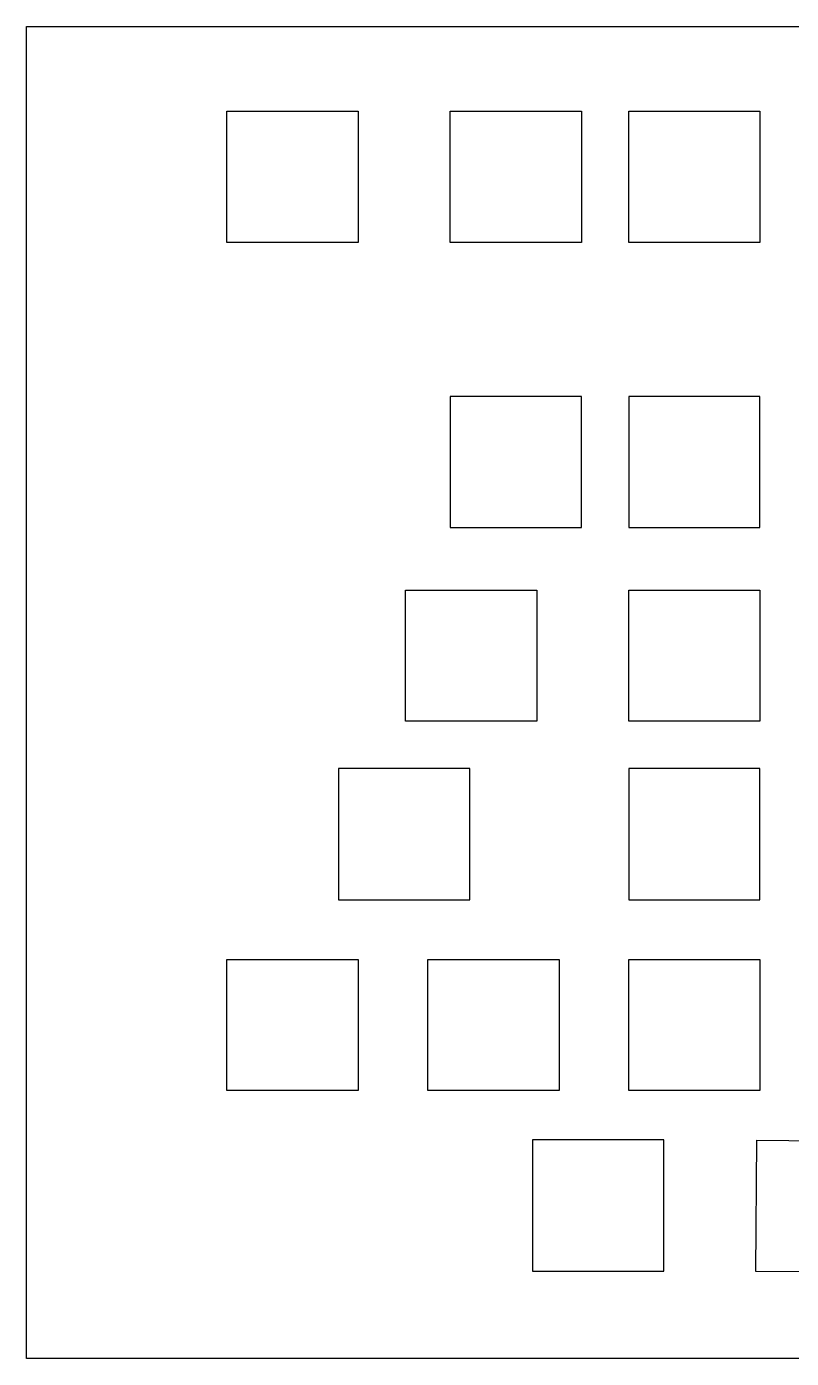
# Model space of a CAD drawing. Header units: millimetres. Extents: x -81 to 102, y -26 to 116.
# Drawn here: x -80.8 to 0.8, y -26 to 116 of the extents above; entities that cross this region are included whole.
import ezdxf

# ---------------------------------------------------------------- set-up
doc = ezdxf.new("R2010")
doc.units = ezdxf.units.MM
doc.layers.add('Body001', color=7, linetype='CONTINUOUS')

msp = doc.modelspace()

# ---------------------------------------------------------------- linework, layer by layer
at = {"layer": 'Body001'}
for p, q in [((-80.7593, 116.038), (-80.7593, 116.038, 1.5)), ((-80.7593, 116.038), (101.703, 116.038)), ((-80.7593, 116.038, 1.5), (101.703, 116.038, 1.5)), ((-80.7593, 116.038), (-80.7593, 116.038, 1.5)), ((-80.7593, -26.043), (-80.7593, 116.038)), ((-80.7593, -26.043, 1.5), (-80.7593, 116.038, 1.5)), ((-80.7593, 116.038), (101.703, 116.038)), ((-80.7593, -26.043), (-80.7593, 116.038)), ((-80.7593, 116.038, 1.5), (101.703, 116.038, 1.5)), ((-80.7593, -26.043, 1.5), (-80.7593, 116.038, 1.5)), ((-59.3875, 107.017), (-45.3875, 107.017)), ((-59.3875, 93.0168), (-59.3875, 107.017)), ((-59.3875, 107.017, 1.5), (-45.3875, 107.017, 1.5)), ((-59.3875, 93.0168, 1.5), (-59.3875, 107.017, 1.5)), ((-59.3875, 107.017, 1.5), (-45.3875, 107.017, 1.5)), ((-59.3875, 107.017), (-45.3875, 107.017)), ((-59.3875, 107.017, 1.5), (-59.3875, 107.017)), ((-59.3875, 93.0168, 1.5), (-59.3875, 107.017, 1.5)), ((-59.3875, 107.017, 1.5), (-59.3875, 107.017)), ((-59.3875, 93.0168), (-59.3875, 107.017)), ((-45.3875, 107.017), (-45.3875, 93.0168)), ((-45.3875, 107.017, 1.5), (-45.3875, 93.0168, 1.5)), ((-45.3875, 107.017, 1.5), (-45.3875, 93.0168, 1.5)), ((-45.3875, 107.017), (-45.3875, 93.0168)), ((-45.3875, 107.017, 1.5), (-45.3875, 107.017)), ((-45.3875, 107.017, 1.5), (-45.3875, 107.017)), ((-35.575, 107.017), (-21.575, 107.017)), ((-35.575, 93.0168), (-35.575, 107.017)), ((-35.575, 107.017, 1.5), (-21.575, 107.017, 1.5)), ((-35.575, 93.0168, 1.5), (-35.575, 107.017, 1.5)), ((-35.575, 107.017, 1.5), (-21.575, 107.017, 1.5)), ((-35.575, 107.017), (-21.575, 107.017)), ((-35.575, 107.017, 1.5), (-35.575, 107.017)), ((-35.575, 93.0168, 1.5), (-35.575, 107.017, 1.5)), ((-35.575, 107.017, 1.5), (-35.575, 107.017)), ((-35.575, 93.0168), (-35.575, 107.017)), ((-21.575, 107.017), (-21.575, 93.0168)), ((-21.575, 107.017, 1.5), (-21.575, 93.0168, 1.5)), ((-21.575, 107.017, 1.5), (-21.575, 93.0168, 1.5)), ((-21.575, 107.017), (-21.575, 93.0168)), ((-21.575, 107.017, 1.5), (-21.575, 107.017)), ((-21.575, 107.017, 1.5), (-21.575, 107.017)), ((-16.525, 107.017), (-2.525, 107.017)), ((-16.525, 93.0168), (-16.525, 107.017)), ((-16.525, 107.017, 1.5), (-2.525, 107.017, 1.5)), ((-16.525, 93.0168, 1.5), (-16.525, 107.017, 1.5)), ((-16.525, 107.017, 1.5), (-2.525, 107.017, 1.5)), ((-16.525, 107.017), (-2.525, 107.017)), ((-16.525, 107.017, 1.5), (-16.525, 107.017)), ((-16.525, 93.0168, 1.5), (-16.525, 107.017, 1.5)), ((-16.525, 107.017, 1.5), (-16.525, 107.017)), ((-16.525, 93.0168), (-16.525, 107.017)), ((-2.525, 107.017), (-2.525, 93.0168)), ((-2.525, 107.017, 1.5), (-2.525, 93.0168, 1.5)), ((-2.525, 107.017, 1.5), (-2.525, 93.0168, 1.5)), ((-2.525, 107.017), (-2.525, 93.0168)), ((-2.525, 107.017, 1.5), (-2.525, 107.017)), ((-2.525, 107.017, 1.5), (-2.525, 107.017)), ((-45.3875, 93.0168), (-59.3875, 93.0168)), ((-45.3875, 93.0168, 1.5), (-59.3875, 93.0168, 1.5)), ((-45.3875, 93.0168, 1.5), (-59.3875, 93.0168, 1.5)), ((-59.3875, 93.0168, 1.5), (-59.3875, 93.0168)), ((-45.3875, 93.0168), (-59.3875, 93.0168)), ((-59.3875, 93.0168, 1.5), (-59.3875, 93.0168)), ((-45.3875, 93.0168, 1.5), (-45.3875, 93.0168)), ((-45.3875, 93.0168, 1.5), (-45.3875, 93.0168)), ((-21.575, 93.0168), (-35.575, 93.0168)), ((-21.575, 93.0168, 1.5), (-35.575, 93.0168, 1.5)), ((-21.575, 93.0168, 1.5), (-35.575, 93.0168, 1.5)), ((-35.575, 93.0168, 1.5), (-35.575, 93.0168)), ((-21.575, 93.0168), (-35.575, 93.0168)), ((-35.575, 93.0168, 1.5), (-35.575, 93.0168)), ((-21.575, 93.0168, 1.5), (-21.575, 93.0168)), ((-21.575, 93.0168, 1.5), (-21.575, 93.0168)), ((-2.525, 93.0168), (-16.525, 93.0168)), ((-2.525, 93.0168, 1.5), (-16.525, 93.0168, 1.5)), ((-2.525, 93.0168, 1.5), (-16.525, 93.0168, 1.5)), ((-16.525, 93.0168, 1.5), (-16.525, 93.0168)), ((-2.525, 93.0168), (-16.525, 93.0168)), ((-16.525, 93.0168, 1.5), (-16.525, 93.0168)), ((-2.525, 93.0168, 1.5), (-2.525, 93.0168)), ((-2.525, 93.0168, 1.5), (-2.525, 93.0168)), ((-21.575, 76.5938), (-35.575, 76.5938)), ((-35.575, 76.5938), (-35.575, 62.5938)), ((-21.575, 76.5938, 1.5), (-35.575, 76.5938, 1.5)), ((-35.575, 76.5938, 1.5), (-35.575, 62.5938, 1.5)), ((-35.575, 76.5938), (-35.575, 76.5938, 1.5)), ((-21.575, 76.5938), (-35.575, 76.5938)), ((-21.575, 76.5938, 1.5), (-35.575, 76.5938, 1.5)), ((-35.575, 76.5938), (-35.575, 76.5938, 1.5)), ((-35.575, 76.5938), (-35.575, 62.5938)), ((-35.575, 76.5938, 1.5), (-35.575, 62.5938, 1.5)), ((-21.575, 62.5938), (-21.575, 76.5938)), ((-21.575, 62.5938, 1.5), (-21.575, 76.5938, 1.5)), ((-21.575, 76.5938), (-21.575, 76.5938, 1.5)), ((-21.575, 62.5938), (-21.575, 76.5938)), ((-21.575, 62.5938, 1.5), (-21.575, 76.5938, 1.5)), ((-21.575, 76.5938), (-21.575, 76.5938, 1.5)), ((-2.525, 76.5938), (-16.525, 76.5938)), ((-16.525, 76.5938), (-16.525, 62.5938)), ((-2.525, 76.5938, 1.5), (-16.525, 76.5938, 1.5)), ((-16.525, 76.5938, 1.5), (-16.525, 62.5938, 1.5)), ((-16.525, 76.5938), (-16.525, 76.5938, 1.5)), ((-2.525, 76.5938), (-16.525, 76.5938)), ((-2.525, 76.5938, 1.5), (-16.525, 76.5938, 1.5)), ((-16.525, 76.5938), (-16.525, 76.5938, 1.5)), ((-16.525, 76.5938), (-16.525, 62.5938)), ((-16.525, 76.5938, 1.5), (-16.525, 62.5938, 1.5)), ((-2.525, 62.5938), (-2.525, 76.5938)), ((-2.525, 62.5938, 1.5), (-2.525, 76.5938, 1.5)), ((-2.525, 76.5938), (-2.525, 76.5938, 1.5)), ((-2.525, 62.5938), (-2.525, 76.5938)), ((-2.525, 62.5938, 1.5), (-2.525, 76.5938, 1.5)), ((-2.525, 76.5938), (-2.525, 76.5938, 1.5)), ((-35.575, 62.5938), (-21.575, 62.5938)), ((-35.575, 62.5938, 1.5), (-21.575, 62.5938, 1.5)), ((-35.575, 62.5938), (-35.575, 62.5938, 1.5)), ((-35.575, 62.5938), (-21.575, 62.5938)), ((-35.575, 62.5938, 1.5), (-21.575, 62.5938, 1.5)), ((-35.575, 62.5938), (-35.575, 62.5938, 1.5)), ((-21.575, 62.5938), (-21.575, 62.5938, 1.5)), ((-21.575, 62.5938), (-21.575, 62.5938, 1.5)), ((-16.525, 62.5938), (-2.525, 62.5938)), ((-16.525, 62.5938, 1.5), (-2.525, 62.5938, 1.5)), ((-16.525, 62.5938), (-16.525, 62.5938, 1.5)), ((-16.525, 62.5938), (-2.525, 62.5938)), ((-16.525, 62.5938, 1.5), (-2.525, 62.5938, 1.5)), ((-16.525, 62.5938), (-16.525, 62.5938, 1.5)), ((-2.525, 62.5938), (-2.525, 62.5938, 1.5)), ((-2.525, 62.5938), (-2.525, 62.5938, 1.5)), ((-40.3375, 41.9326), (-40.3375, 55.9326)), ((-40.3375, 55.9326), (-26.3375, 55.9326)), ((-40.3375, 41.9326, 1.5), (-40.3375, 55.9326, 1.5)), ((-40.3375, 55.9326, 1.5), (-26.3375, 55.9326, 1.5)), ((-40.3375, 55.9326), (-40.3375, 55.9326, 1.5)), ((-40.3375, 41.9326), (-40.3375, 55.9326)), ((-40.3375, 41.9326, 1.5), (-40.3375, 55.9326, 1.5)), ((-40.3375, 55.9326), (-40.3375, 55.9326, 1.5)), ((-40.3375, 55.9326), (-26.3375, 55.9326)), ((-40.3375, 55.9326, 1.5), (-26.3375, 55.9326, 1.5)), ((-26.3375, 55.9326), (-26.3375, 41.9326)), ((-26.3375, 55.9326, 1.5), (-26.3375, 41.9326, 1.5)), ((-26.3375, 55.9326), (-26.3375, 55.9326, 1.5)), ((-26.3375, 55.9326), (-26.3375, 55.9326, 1.5)), ((-26.3375, 55.9326), (-26.3375, 41.9326)), ((-26.3375, 55.9326, 1.5), (-26.3375, 41.9326, 1.5)), ((-16.525, 41.9326), (-16.525, 55.9326)), ((-16.525, 55.9326), (-2.525, 55.9326)), ((-16.525, 41.9326, 1.5), (-16.525, 55.9326, 1.5)), ((-16.525, 55.9326, 1.5), (-2.525, 55.9326, 1.5)), ((-16.525, 55.9326), (-16.525, 55.9326, 1.5)), ((-16.525, 41.9326), (-16.525, 55.9326)), ((-16.525, 41.9326, 1.5), (-16.525, 55.9326, 1.5)), ((-16.525, 55.9326), (-16.525, 55.9326, 1.5)), ((-16.525, 55.9326), (-2.525, 55.9326)), ((-16.525, 55.9326, 1.5), (-2.525, 55.9326, 1.5)), ((-2.525, 55.9326), (-2.525, 41.9326)), ((-2.525, 55.9326, 1.5), (-2.525, 41.9326, 1.5)), ((-2.525, 55.9326), (-2.525, 55.9326, 1.5)), ((-2.525, 55.9326), (-2.525, 55.9326, 1.5)), ((-2.525, 55.9326), (-2.525, 41.9326)), ((-2.525, 55.9326, 1.5), (-2.525, 41.9326, 1.5)), ((-26.3375, 41.9326), (-40.3375, 41.9326)), ((-26.3375, 41.9326, 1.5), (-40.3375, 41.9326, 1.5)), ((-40.3375, 41.9326), (-40.3375, 41.9326, 1.5)), ((-40.3375, 41.9326), (-40.3375, 41.9326, 1.5)), ((-26.3375, 41.9326), (-40.3375, 41.9326)), ((-26.3375, 41.9326, 1.5), (-40.3375, 41.9326, 1.5)), ((-26.3375, 41.9326), (-26.3375, 41.9326, 1.5)), ((-26.3375, 41.9326), (-26.3375, 41.9326, 1.5)), ((-2.525, 41.9326), (-16.525, 41.9326)), ((-2.525, 41.9326, 1.5), (-16.525, 41.9326, 1.5)), ((-16.525, 41.9326), (-16.525, 41.9326, 1.5)), ((-16.525, 41.9326), (-16.525, 41.9326, 1.5)), ((-2.525, 41.9326), (-16.525, 41.9326)), ((-2.525, 41.9326, 1.5), (-16.525, 41.9326, 1.5)), ((-2.525, 41.9326), (-2.525, 41.9326, 1.5)), ((-2.525, 41.9326), (-2.525, 41.9326, 1.5)), ((-33.4812, 36.8826), (-47.4812, 36.8826)), ((-47.4812, 36.8826), (-47.4812, 22.8826)), ((-33.4812, 36.8826, 1.5), (-47.4812, 36.8826, 1.5)), ((-47.4812, 36.8826, 1.5), (-47.4812, 22.8826, 1.5)), ((-47.4812, 36.8826), (-47.4812, 36.8826, 1.5)), ((-33.4812, 36.8826), (-47.4812, 36.8826)), ((-33.4812, 36.8826, 1.5), (-47.4812, 36.8826, 1.5)), ((-47.4812, 36.8826), (-47.4812, 36.8826, 1.5)), ((-47.4812, 36.8826), (-47.4812, 22.8826)), ((-47.4812, 36.8826, 1.5), (-47.4812, 22.8826, 1.5)), ((-33.4812, 22.8826), (-33.4812, 36.8826)), ((-33.4812, 22.8826, 1.5), (-33.4812, 36.8826, 1.5)), ((-33.4812, 36.8826), (-33.4812, 36.8826, 1.5)), ((-33.4812, 22.8826), (-33.4812, 36.8826)), ((-33.4812, 22.8826, 1.5), (-33.4812, 36.8826, 1.5)), ((-33.4812, 36.8826), (-33.4812, 36.8826, 1.5)), ((-2.525, 36.8826), (-16.525, 36.8826)), ((-16.525, 36.8826), (-16.525, 22.8826)), ((-2.525, 36.8826, 1.5), (-16.525, 36.8826, 1.5)), ((-16.525, 36.8826, 1.5), (-16.525, 22.8826, 1.5)), ((-16.525, 36.8826), (-16.525, 36.8826, 1.5)), ((-2.525, 36.8826), (-16.525, 36.8826)), ((-2.525, 36.8826, 1.5), (-16.525, 36.8826, 1.5)), ((-16.525, 36.8826), (-16.525, 36.8826, 1.5)), ((-16.525, 36.8826), (-16.525, 22.8826)), ((-16.525, 36.8826, 1.5), (-16.525, 22.8826, 1.5)), ((-2.525, 22.8826), (-2.525, 36.8826)), ((-2.525, 22.8826, 1.5), (-2.525, 36.8826, 1.5)), ((-2.525, 36.8826), (-2.525, 36.8826, 1.5)), ((-2.525, 22.8826), (-2.525, 36.8826)), ((-2.525, 22.8826, 1.5), (-2.525, 36.8826, 1.5)), ((-2.525, 36.8826), (-2.525, 36.8826, 1.5)), ((-47.4812, 22.8826), (-33.4812, 22.8826)), ((-47.4812, 22.8826, 1.5), (-33.4812, 22.8826, 1.5)), ((-47.4812, 22.8826), (-47.4812, 22.8826, 1.5)), ((-47.4812, 22.8826), (-33.4812, 22.8826)), ((-47.4812, 22.8826, 1.5), (-33.4812, 22.8826, 1.5)), ((-47.4812, 22.8826), (-47.4812, 22.8826, 1.5)), ((-33.4812, 22.8826), (-33.4812, 22.8826, 1.5)), ((-33.4812, 22.8826), (-33.4812, 22.8826, 1.5)), ((-16.525, 22.8826), (-2.525, 22.8826)), ((-16.525, 22.8826, 1.5), (-2.525, 22.8826, 1.5)), ((-16.525, 22.8826), (-16.525, 22.8826, 1.5)), ((-16.525, 22.8826), (-2.525, 22.8826)), ((-16.525, 22.8826, 1.5), (-2.525, 22.8826, 1.5)), ((-16.525, 22.8826), (-16.525, 22.8826, 1.5)), ((-2.525, 22.8826), (-2.525, 22.8826, 1.5)), ((-2.525, 22.8826), (-2.525, 22.8826, 1.5)), ((-59.3875, 2.525), (-59.3875, 16.525)), ((-59.3875, 16.525), (-45.3875, 16.525)), ((-59.3875, 2.525, 1.5), (-59.3875, 16.525, 1.5)), ((-59.3875, 16.525, 1.5), (-45.3875, 16.525, 1.5)), ((-59.3875, 16.525), (-59.3875, 16.525, 1.5)), ((-59.3875, 2.525), (-59.3875, 16.525)), ((-59.3875, 2.525, 1.5), (-59.3875, 16.525, 1.5)), ((-59.3875, 16.525), (-59.3875, 16.525, 1.5)), ((-59.3875, 16.525), (-45.3875, 16.525)), ((-59.3875, 16.525, 1.5), (-45.3875, 16.525, 1.5)), ((-45.3875, 16.525), (-45.3875, 2.525)), ((-45.3875, 16.525, 1.5), (-45.3875, 2.525, 1.5)), ((-45.3875, 16.525), (-45.3875, 16.525, 1.5)), ((-45.3875, 16.525), (-45.3875, 16.525, 1.5)), ((-45.3875, 16.525), (-45.3875, 2.525)), ((-45.3875, 16.525, 1.5), (-45.3875, 2.525, 1.5)), ((-37.9562, 2.525), (-37.9562, 16.525)), ((-37.9562, 16.525), (-23.9563, 16.525)), ((-37.9562, 2.525, 1.5), (-37.9562, 16.525, 1.5)), ((-37.9562, 16.525, 1.5), (-23.9563, 16.525, 1.5)), ((-37.9562, 16.525), (-37.9562, 16.525, 1.5)), ((-37.9562, 2.525), (-37.9562, 16.525)), ((-37.9562, 2.525, 1.5), (-37.9562, 16.525, 1.5)), ((-37.9562, 16.525), (-37.9562, 16.525, 1.5)), ((-37.9562, 16.525), (-23.9563, 16.525)), ((-37.9562, 16.525, 1.5), (-23.9563, 16.525, 1.5)), ((-23.9563, 16.525), (-23.9563, 2.525)), ((-23.9563, 16.525, 1.5), (-23.9563, 2.525, 1.5)), ((-23.9563, 16.525), (-23.9563, 16.525, 1.5)), ((-23.9563, 16.525), (-23.9563, 16.525, 1.5)), ((-23.9563, 16.525), (-23.9563, 2.525)), ((-23.9563, 16.525, 1.5), (-23.9563, 2.525, 1.5)), ((-16.525, 2.525), (-16.525, 16.525)), ((-16.525, 16.525), (-2.525, 16.525)), ((-16.525, 2.525, 1.5), (-16.525, 16.525, 1.5)), ((-16.525, 16.525, 1.5), (-2.525, 16.525, 1.5)), ((-16.525, 16.525), (-16.525, 16.525, 1.5)), ((-16.525, 2.525), (-16.525, 16.525)), ((-16.525, 2.525, 1.5), (-16.525, 16.525, 1.5)), ((-16.525, 16.525), (-16.525, 16.525, 1.5)), ((-16.525, 16.525), (-2.525, 16.525)), ((-16.525, 16.525, 1.5), (-2.525, 16.525, 1.5)), ((-2.525, 16.525), (-2.525, 2.525)), ((-2.525, 16.525, 1.5), (-2.525, 2.525, 1.5)), ((-2.525, 16.525), (-2.525, 16.525, 1.5)), ((-2.525, 16.525), (-2.525, 16.525, 1.5)), ((-2.525, 16.525), (-2.525, 2.525)), ((-2.525, 16.525, 1.5), (-2.525, 2.525, 1.5)), ((-45.3875, 2.525), (-59.3875, 2.525)), ((-45.3875, 2.525, 1.5), (-59.3875, 2.525, 1.5)), ((-59.3875, 2.525), (-59.3875, 2.525, 1.5)), ((-59.3875, 2.525), (-59.3875, 2.525, 1.5)), ((-45.3875, 2.525), (-59.3875, 2.525)), ((-45.3875, 2.525, 1.5), (-59.3875, 2.525, 1.5)), ((-45.3875, 2.525), (-45.3875, 2.525, 1.5)), ((-45.3875, 2.525), (-45.3875, 2.525, 1.5)), ((-23.9563, 2.525), (-37.9562, 2.525)), ((-23.9563, 2.525, 1.5), (-37.9562, 2.525, 1.5)), ((-37.9562, 2.525), (-37.9562, 2.525, 1.5)), ((-37.9562, 2.525), (-37.9562, 2.525, 1.5)), ((-23.9563, 2.525), (-37.9562, 2.525)), ((-23.9563, 2.525, 1.5), (-37.9562, 2.525, 1.5)), ((-23.9563, 2.525), (-23.9563, 2.525, 1.5)), ((-23.9563, 2.525), (-23.9563, 2.525, 1.5)), ((-2.525, 2.525), (-16.525, 2.525)), ((-2.525, 2.525, 1.5), (-16.525, 2.525, 1.5)), ((-16.525, 2.525), (-16.525, 2.525, 1.5)), ((-16.525, 2.525), (-16.525, 2.525, 1.5)), ((-2.525, 2.525), (-16.525, 2.525)), ((-2.525, 2.525, 1.5), (-16.525, 2.525, 1.5)), ((-2.525, 2.525), (-2.525, 2.525, 1.5)), ((-2.525, 2.525), (-2.525, 2.525, 1.5)), ((-26.7948, -2.725), (-26.7948, -16.725)), ((-12.7948, -2.725), (-26.7948, -2.725)), ((-26.7948, -2.725, 1.5), (-26.7948, -16.725, 1.5)), ((-12.7948, -2.725, 1.5), (-26.7948, -2.725, 1.5)), ((-26.7948, -2.725, 1.5), (-26.7948, -16.725, 1.5)), ((-26.7948, -2.725), (-26.7948, -16.725)), ((-26.7948, -2.725, 1.5), (-26.7948, -2.725)), ((-12.7948, -2.725, 1.5), (-26.7948, -2.725, 1.5)), ((-26.7948, -2.725, 1.5), (-26.7948, -2.725)), ((-12.7948, -2.725), (-26.7948, -2.725)), ((-12.7948, -16.725), (-12.7948, -2.725)), ((-12.7948, -16.725, 1.5), (-12.7948, -2.725, 1.5)), ((-12.7948, -16.725, 1.5), (-12.7948, -2.725, 1.5)), ((-12.7948, -2.725, 1.5), (-12.7948, -2.725)), ((-12.7948, -16.725), (-12.7948, -2.725)), ((-12.7948, -2.725, 1.5), (-12.7948, -2.725)), ((-2.96057, -16.7677), (-2.83899, -2.76823)), ((-2.96057, -16.7677, 1.5), (-2.83899, -2.76823, 1.5)), ((-2.96057, -16.7677, 1.5), (-2.83899, -2.76823, 1.5)), ((-2.96057, -16.7677), (-2.83899, -2.76823)), ((-2.83899, -2.76823), (11.1605, -2.88981)), ((-2.83899, -2.76823, 1.5), (11.1605, -2.88981, 1.5)), ((-2.83899, -2.76823, 1.5), (11.1605, -2.88981, 1.5)), ((-2.83899, -2.76823), (11.1605, -2.88981)), ((-2.83899, -2.76823, 1.5), (-2.83899, -2.76823)), ((-2.83899, -2.76823, 1.5), (-2.83899, -2.76823)), ((-26.7948, -16.725), (-12.7948, -16.725)), ((-26.7948, -16.725, 1.5), (-12.7948, -16.725, 1.5)), ((-26.7948, -16.725, 1.5), (-26.7948, -16.725)), ((-26.7948, -16.725, 1.5), (-12.7948, -16.725, 1.5)), ((-26.7948, -16.725), (-12.7948, -16.725)), ((-26.7948, -16.725, 1.5), (-26.7948, -16.725)), ((-12.7948, -16.725, 1.5), (-12.7948, -16.725)), ((-12.7948, -16.725, 1.5), (-12.7948, -16.725)), ((11.0389, -16.8893), (-2.96057, -16.7677)), ((11.0389, -16.8893, 1.5), (-2.96057, -16.7677, 1.5)), ((11.0389, -16.8893, 1.5), (-2.96057, -16.7677, 1.5)), ((-2.96057, -16.7677, 1.5), (-2.96057, -16.7677)), ((11.0389, -16.8893), (-2.96057, -16.7677)), ((-2.96057, -16.7677, 1.5), (-2.96057, -16.7677)), ((-80.7593, -26.043), (-80.7593, -26.043, 1.5)), ((101.703, -26.043), (-80.7593, -26.043)), ((101.703, -26.043, 1.5), (-80.7593, -26.043, 1.5)), ((-80.7593, -26.043), (-80.7593, -26.043, 1.5)), ((101.703, -26.043), (-80.7593, -26.043)), ((101.703, -26.043, 1.5), (-80.7593, -26.043, 1.5))]:
    msp.add_line(p, q, dxfattribs=at)

doc.saveas('drawing.dxf')
